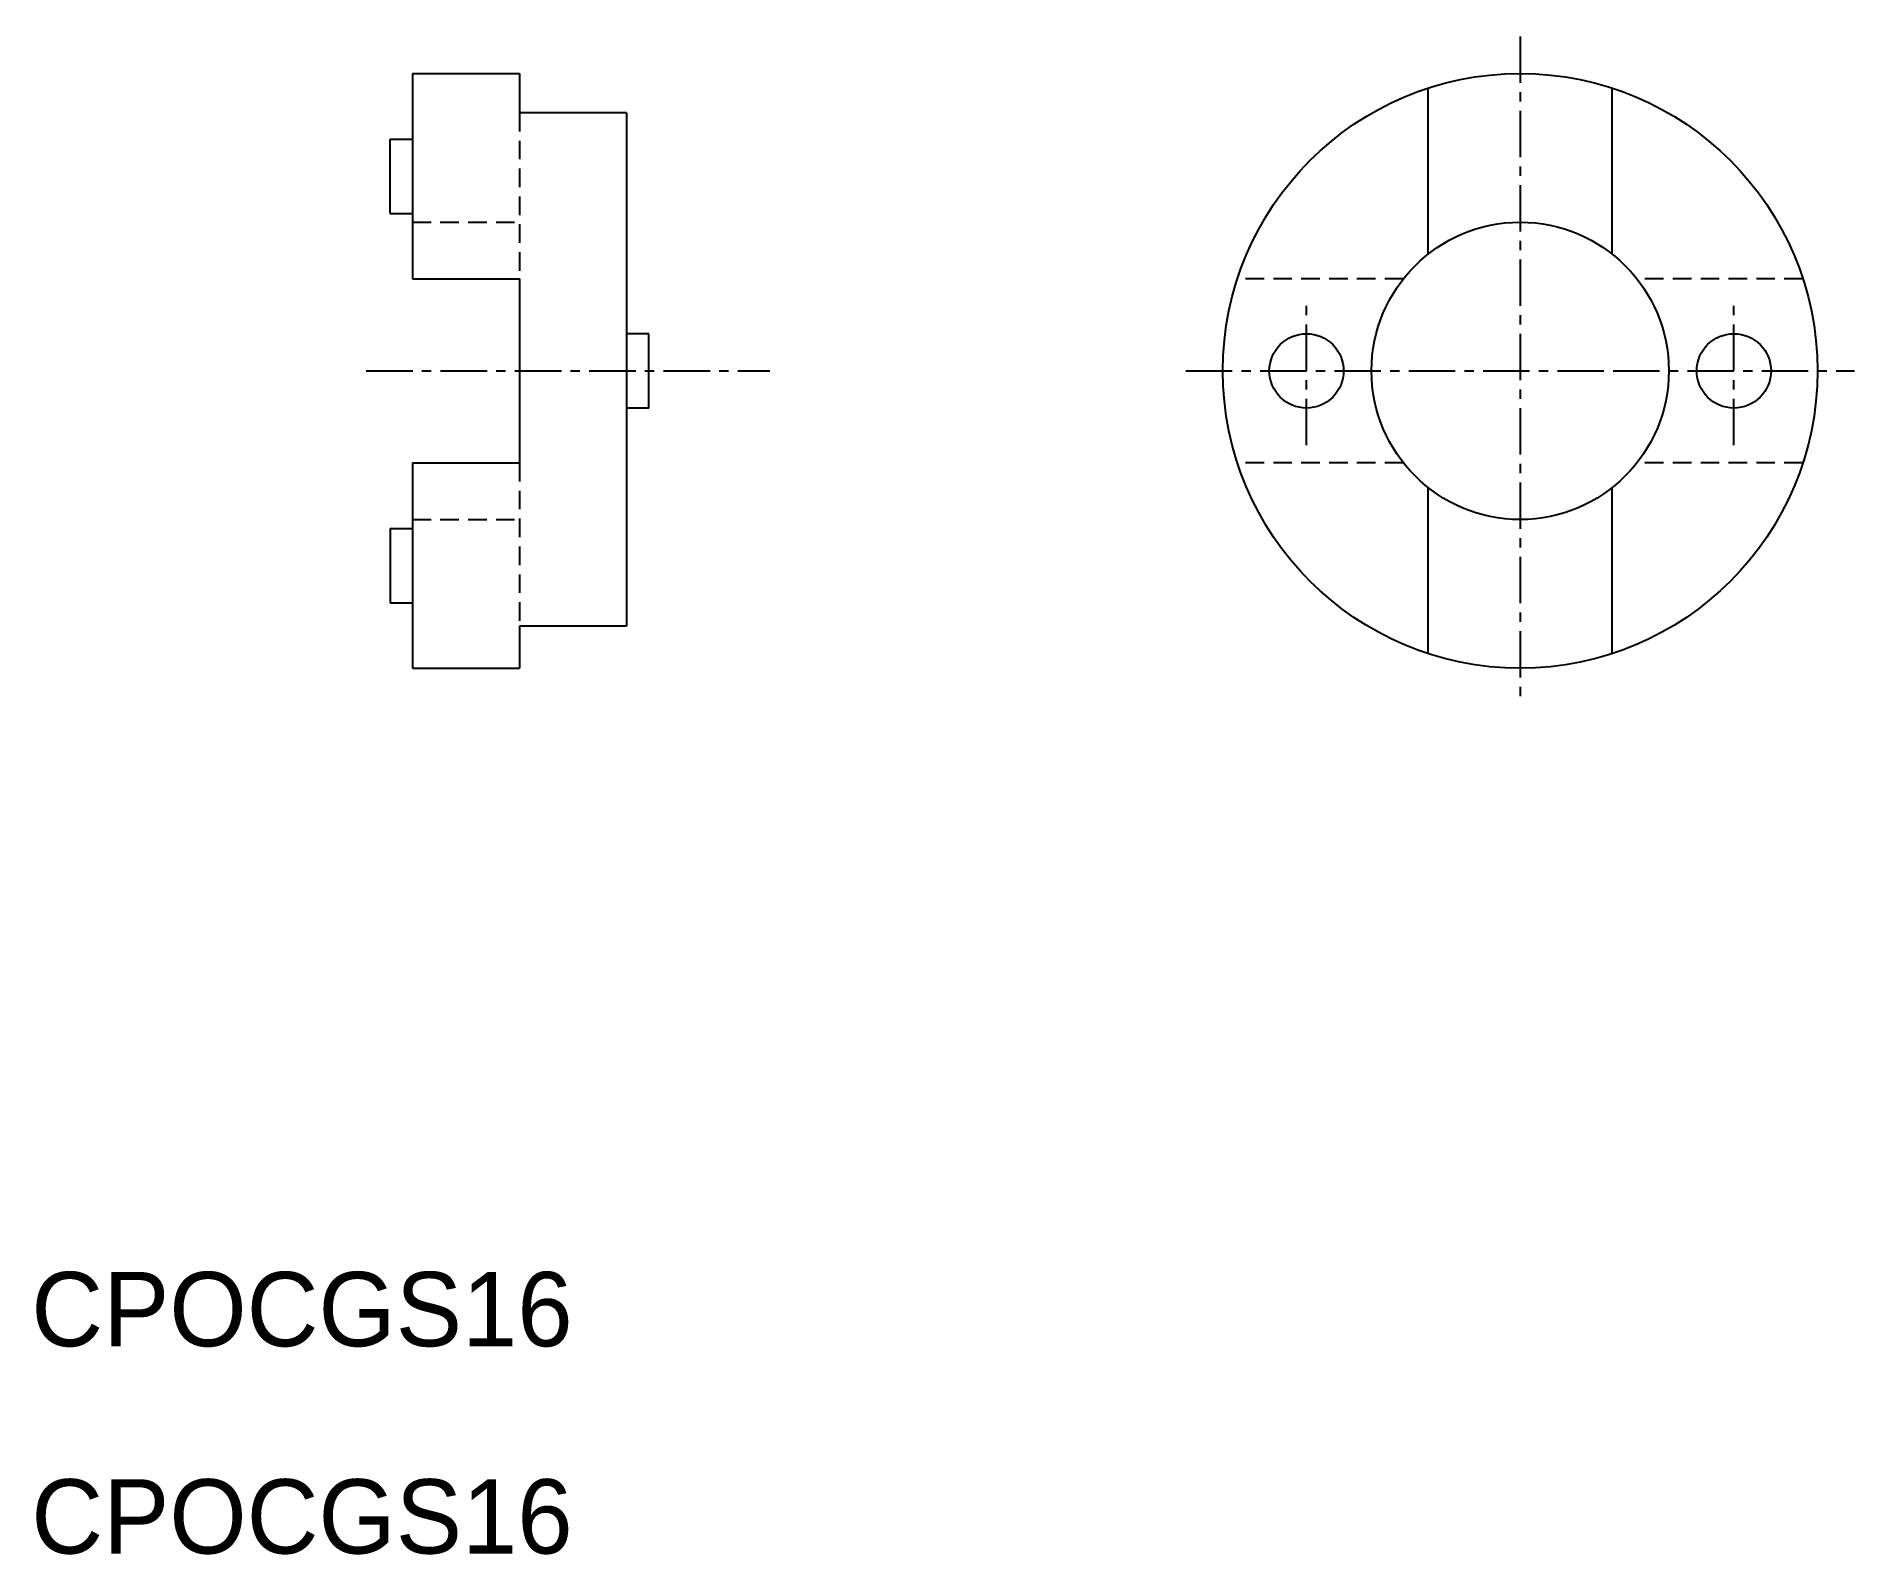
# Model space of a CAD drawing. Extents: x -1206.6 to -1157.6, y 695.5 to 736.4.
import ezdxf

# ---------------------------------------------------------------- set-up
doc = ezdxf.new("R2010")
doc.units = 0
doc.linetypes.add('CENTER', pattern=[2, 1.25, -0.25, 0.25, -0.25])
doc.linetypes.add('DASHED', pattern=[0.75, 0.5, -0.25])
doc.layers.get('0').update_dxf_attribs({"linetype": 'CONTINUOUS'})
doc.layers.add('CENTER', color=1, linetype='CENTER')

msp = doc.modelspace()

# ---------------------------------------------------------------- linework, layer by layer
at = {"color": 7, "linetype": 'CONTINUOUS'}
for p, q in [((-1196.455, 735.355), (-1196.455, 729.83)), ((-1196.455, 735.355), (-1193.575, 735.355)), ((-1193.575, 735.355), (-1193.575, 734.298)), ((-1169.122, 730.497), (-1169.122, 734.962)), ((-1164.172, 730.497), (-1164.172, 734.962)), ((-1190.695, 734.298), (-1193.575, 734.298)), ((-1190.695, 734.298), (-1190.695, 720.482)), ((-1197.055, 733.592), (-1196.455, 733.592)), ((-1197.055, 731.592), (-1197.055, 733.592)), ((-1197.055, 731.592), (-1197.055, 733.592)), ((-1197.055, 731.592), (-1196.455, 731.592)), ((-1196.455, 729.83), (-1193.575, 729.83)), ((-1193.575, 729.83), (-1193.575, 724.88)), ((-1190.095, 728.355), (-1190.695, 728.355)), ((-1190.095, 726.355), (-1190.095, 728.355)), ((-1190.095, 726.355), (-1190.695, 726.355)), ((-1196.455, 724.88), (-1193.575, 724.88)), ((-1196.455, 724.88), (-1196.455, 719.355)), ((-1169.122, 719.747), (-1169.122, 724.212)), ((-1164.172, 719.747), (-1164.172, 724.212)), ((-1197.055, 723.117), (-1196.455, 723.117)), ((-1197.055, 723.117), (-1197.055, 721.117)), ((-1197.055, 721.117), (-1196.455, 721.117)), ((-1190.695, 720.482), (-1193.575, 720.482)), ((-1193.575, 720.482), (-1193.575, 719.355)), ((-1196.455, 719.355), (-1193.575, 719.355))]:
    msp.add_line(p, q, dxfattribs=at)
at = {"color": 3, "linetype": 'DASHED'}
for p, q in [((-1193.575, 734.298), (-1193.575, 729.83)), ((-1196.455, 731.355), (-1193.575, 731.355)), ((-1169.789, 729.83), (-1174.255, 729.83)), ((-1159.04, 729.83), (-1163.505, 729.83)), ((-1193.575, 724.88), (-1193.575, 720.482)), ((-1169.789, 724.88), (-1174.255, 724.88)), ((-1159.04, 724.88), (-1163.505, 724.88)), ((-1196.455, 723.355), (-1193.575, 723.355))]:
    msp.add_line(p, q, dxfattribs=at)
at = {"color": 7, "linetype": 'CONTINUOUS'}
for centre, radius in [((-1166.647, 727.355), 8), ((-1166.647, 727.355), 4), ((-1172.397, 727.355), 1), ((-1160.897, 727.355), 1)]:
    msp.add_circle(centre, radius, dxfattribs=at)
at = {"layer": 'CENTER', "color": 1, "linetype": 'CENTER'}
for p, q in [((-1166.647, 736.355), (-1166.647, 718.355)), ((-1172.397, 725.355), (-1172.397, 729.355)), ((-1160.897, 725.355), (-1160.897, 729.355)), ((-1197.698, 727.355), (-1186.835, 727.355)), ((-1175.647, 727.355), (-1164.172, 727.355)), ((-1164.145, 727.355), (-1157.647, 727.355))]:
    msp.add_line(p, q, dxfattribs=at)

# ---------------------------------------------------------------- texts
at = {"color": 7, "linetype": 'CONTINUOUS'}
for p in [(-1206.711, 701.111), (-1206.711, 695.534)]:
    msp.add_text('CPOCGS16', height=2, dxfattribs=at).set_placement(p)

doc.saveas('drawing.dxf')
